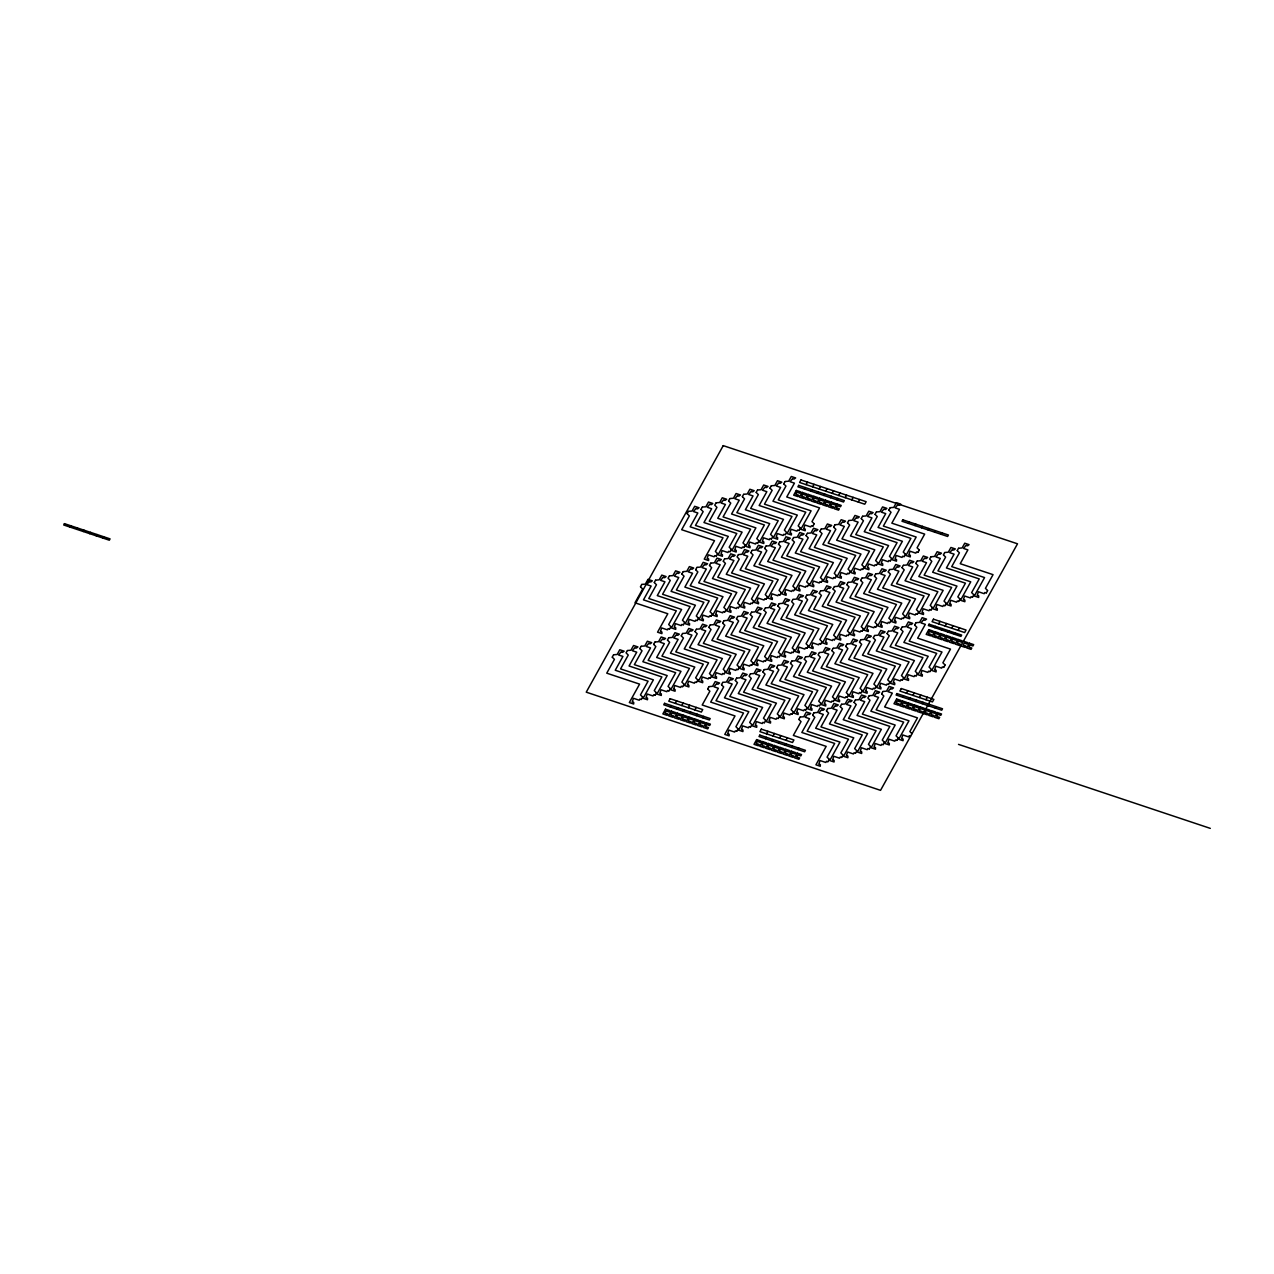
<?xml version="1.0" encoding="UTF-8"?>
<svg xmlns="http://www.w3.org/2000/svg" width="1274" height="1274" viewBox="0 0 1274 1274"><rect width="100%" height="100%" fill="white"/><g stroke="black" fill="none" stroke-linecap="round" stroke-linejoin="round"><path stroke-width="1.5" d="M70.213 527.149L70.962 525.828M76.727 529.331L77.475 527.993M83.256 531.513L83.988 530.175M89.769 533.679L90.518 532.341M96.283 535.86L97.031 534.523M102.796 538.026L103.544 536.688M640.472 586.725L641.73 584.447M687.164 513.645L688.438 511.384M612.253 657.097L613.511 654.82M654.279 582.457L655.537 580.196M700.971 509.377L702.229 507.116M627.318 650.568L626.06 652.829L628.241 655.091L620.565 668.898L653.387 679.854L643.147 698.295L647.479 699.745L647.542 698.184A1.991 1.608 -7.8 0 0 646.014 697.674L647.224 694.027L653.021 695.954L653.673 694.792L654.979 695.222M669.328 575.928L668.07 578.189L670.251 580.45L662.576 594.273L695.397 605.214L685.157 623.655L689.505 625.104L689.553 623.543A1.991 1.608 -7.8 0 0 688.04 623.034L689.25 619.387L695.047 621.33L695.7 620.151L696.989 620.581M716.02 502.864L714.762 505.125L716.943 507.386L709.268 521.193L742.105 532.15L731.849 550.591L736.197 552.04L736.245 550.479A1.991 1.608 -7.8 0 0 734.732 549.97L735.942 546.323L741.739 548.25L742.392 547.072L743.697 547.517M639.851 648.562L641.109 646.3M681.877 573.937L683.135 571.676M728.569 500.857L729.827 498.596M653.658 644.31L654.916 642.048M695.668 569.669L696.926 567.408M742.36 496.605L743.618 494.328M669.614 629.038L670.872 626.776M667.449 640.042L668.707 637.78M709.475 565.417L710.733 563.14M716.307 555.958L717.565 553.696M756.167 492.337L757.425 490.076M641.395 699.41L642.653 697.149M683.405 624.77L684.664 622.508M681.256 635.79L682.514 633.512M723.266 561.149L724.524 558.888M730.098 551.706L731.356 549.444M655.186 695.142L656.444 692.881M769.958 488.069L771.216 485.808M697.212 620.518L698.471 618.256M695.047 631.522L696.305 629.26M738.331 554.62L737.073 556.881L739.239 559.143L731.579 572.966L764.4 583.906L754.16 602.347L758.492 603.796L758.556 602.236A1.991 1.608 -7.8 0 0 757.027 601.726L758.237 598.079L764.034 600.022L764.687 598.844L765.993 599.274M743.905 547.438L745.163 545.176M783.765 483.817L785.023 481.556M668.993 690.89L670.251 688.629M711.003 616.25L712.262 613.988L710.08 611.727L717.692 598.032L684.871 587.091L692.546 573.268L688.199 571.819L690.779 568.634A1.991 1.608 -7.8 0 0 692.308 569.144L693.725 568.045L689.393 566.596L686.75 571.341L683.342 571.596M708.854 627.254L710.112 624.993M750.864 552.629L752.122 550.368M757.696 543.186L758.954 540.909M670.283 706.943L671.079 705.509M682.784 686.622L684.042 684.361M724.81 611.998L726.069 609.72M675.284 703.391L676.669 700.875M722.645 623.002L723.903 620.741M764.671 548.361L765.929 546.1M676.797 709.124L677.593 707.675M771.503 538.918L772.761 536.657M681.797 705.557L683.198 703.057M806.108 484.63L807.493 482.129M696.591 682.37L697.849 680.093M738.601 607.73L739.86 605.468M804.404 488.977L805.2 487.544M683.31 711.29L684.106 709.857M736.452 618.734L737.71 616.473M778.462 544.109L779.72 541.832M688.31 707.739L689.712 705.223M785.294 534.65L786.552 532.389L784.386 530.127L791.982 516.448L759.161 505.491L766.837 491.684L762.489 490.235L765.069 487.034A1.991 1.608 -7.8 0 0 766.598 487.544L768.031 486.445L763.683 484.996L761.04 489.742L757.632 489.996M812.621 486.811L814.022 484.295M810.917 491.159L811.713 489.71M689.823 713.472L690.635 712.023M710.382 678.102L711.64 675.841M752.408 603.462L753.667 601.201M694.84 709.905L696.225 707.404M707.691 688.931L708.949 686.67M819.134 488.977L820.536 486.477M750.243 614.482L751.501 612.205M817.446 493.325L818.242 491.891M792.269 539.842L793.527 537.58M696.352 715.638L697.149 714.204M799.101 530.398L800.359 528.137M724.189 673.835L725.447 671.573M825.663 491.159L827.049 488.643M766.2 599.21L767.458 596.949M823.959 495.506L824.756 494.057M702.866 717.819L703.662 716.37M721.482 684.664L722.74 682.402M764.05 610.214L765.308 607.953M806.06 535.574L807.318 533.312M812.892 526.13L814.15 523.869M832.177 493.325L833.562 490.824M830.473 497.672L831.269 496.239M737.98 669.583L739.239 667.321M780.007 594.942L781.265 592.681M735.289 680.412L736.547 678.134M838.69 495.506L840.092 492.99M777.841 605.946L779.099 603.685M836.986 499.854L837.782 498.421M819.867 531.322L821.125 529.06M751.787 665.315L753.045 663.053M845.203 497.672L846.605 495.172M793.798 590.69L795.056 588.413M750.338 673.882L749.08 676.144L751.262 678.405L743.586 692.212L776.423 703.168L766.168 721.61L770.515 723.059L770.563 721.498A1.991 1.608 -7.8 0 0 769.05 720.988L770.26 717.342L776.057 719.269L776.71 718.106L778 718.536M792.906 599.433L791.648 601.694L793.829 603.956L786.154 617.763L818.975 628.719L808.735 647.16L813.067 648.609L813.131 647.049A1.991 1.608 -7.8 0 0 811.602 646.539L812.812 642.892L818.609 644.819L819.262 643.641L820.567 644.087M833.658 527.054L834.916 524.792M851.733 499.854L853.118 497.354M765.578 661.063L766.837 658.785L764.655 656.524L772.267 642.844L739.446 631.888L747.121 618.081L742.774 616.632L745.354 613.447A1.991 1.608 -7.8 0 0 746.883 613.941L748.3 612.842L743.968 611.393L741.325 616.138L737.917 616.393M807.605 586.422L808.863 584.161M762.887 671.876L764.145 669.614M805.439 597.426L806.697 595.165M858.246 502.036L859.631 499.519M847.465 522.802L848.723 520.525M736.818 731.244L738.076 728.983M779.385 656.795L780.644 654.533M821.396 582.154L822.654 579.893M776.678 667.624L777.936 665.362M819.246 593.174L820.504 590.897M861.256 518.534L862.514 516.273M750.625 726.992L751.883 724.715M793.176 652.527L794.435 650.266M835.203 577.902L836.461 575.625M790.485 663.356L791.743 661.095M833.037 588.907L834.295 586.645M875.063 514.266L876.321 512.005M764.416 722.724L765.674 720.463M806.983 648.275L808.242 646.014M848.994 573.634L850.252 571.373M804.276 659.104L805.534 656.827M846.844 584.639L848.102 582.377M888.854 510.014L890.112 507.753M766.438 733.808L767.84 731.292M765.531 738.713L766.327 737.28M778.223 718.456L779.481 716.195M820.774 644.007L822.033 641.746M862.801 569.367L864.059 567.105M772.968 735.974L774.353 733.474M819.341 652.575L818.083 654.836L820.265 657.097L812.589 670.904L845.41 681.861L835.171 700.302L839.502 701.751L839.566 700.19A1.991 1.608 -7.8 0 0 838.037 699.681L839.248 696.034L845.044 697.961L845.697 696.798L847.003 697.228M860.635 580.387L861.893 578.125M772.044 740.895L772.84 739.461M792.014 714.204L793.272 711.943L791.09 709.682L798.702 695.986L765.881 685.03L773.557 671.223L769.209 669.774L771.789 666.589A1.991 1.608 -7.8 0 0 773.318 667.098L774.751 665.984L770.404 664.534L767.76 669.296L764.352 669.551M779.481 738.156L780.866 735.639M834.581 639.755L835.84 637.478M876.592 565.115L877.85 562.853L875.668 560.592L883.28 546.896L850.459 535.94L858.119 522.133L853.787 520.684L856.367 517.499A1.991 1.608 -7.8 0 0 857.896 518.008L859.313 516.894L854.981 515.444L852.338 520.206L848.93 520.461M778.557 743.076L779.354 741.627M831.874 650.568L833.132 648.307M874.442 576.119L875.7 573.857M785.994 740.321L787.38 737.821M798.846 719.348L800.104 717.071M785.071 745.242L785.883 743.809M908.521 523.407L909.317 521.974M805.821 709.937L807.079 707.675M848.373 635.487L849.631 633.226M890.399 560.847L891.657 558.585M845.681 646.316L846.939 644.055M888.233 571.867L889.491 569.589M791.6 747.424L792.396 745.975M915.035 525.589L915.831 524.155M812.653 715.08L813.911 712.819M819.612 705.685L820.87 703.407M862.179 631.219L863.438 628.958M904.19 556.595L905.448 554.317M798.113 749.59L798.909 748.157M921.548 527.77L922.344 526.321M859.472 642.048L860.73 639.787M902.04 567.599L903.298 565.337M826.444 710.812L827.702 708.551M928.061 529.936L928.873 528.503M833.419 701.417L834.677 699.155M875.971 626.967L877.229 624.69M917.997 552.327L919.255 550.065M873.279 637.796L874.537 635.519M915.831 563.331L917.089 561.07M934.59 532.118L935.387 530.669M840.251 706.56L841.509 704.299M847.21 697.149L848.468 694.887M889.778 622.699L891.036 620.438M941.104 534.284L941.9 532.851M887.07 633.528L888.328 631.267M930.896 556.802L929.638 559.079L931.804 561.34L924.144 575.147L956.965 586.104L946.709 604.545L951.057 605.994L951.121 604.417A1.991 1.608 -7.8 0 0 949.592 603.924L950.802 600.277L956.599 602.204L957.252 601.025L958.558 601.471M854.042 702.293L855.3 700.031M861.017 692.897L862.275 690.635M903.569 618.431L904.827 616.17L902.645 613.909L910.257 600.229L877.436 589.273L885.111 575.466L880.764 574.017L883.344 570.816A1.991 1.608 -7.8 0 0 884.873 571.325L886.29 570.226L881.958 568.777L879.315 573.523L875.907 573.778M900.877 629.26L902.135 626.999M827.989 761.661L829.247 759.4M943.429 554.811L944.687 552.55M869.107 695.763L867.849 698.041L870.015 700.302L862.355 714.109L895.176 725.049L884.92 743.506L889.268 744.956L889.332 743.379A1.991 1.608 -7.8 0 0 887.803 742.869L889.013 739.223L894.81 741.165L895.463 739.987L896.769 740.417M874.808 688.629L876.066 686.368M917.376 614.179L918.634 611.918M914.668 625.008L915.926 622.747M841.78 757.393L843.038 755.132L840.856 752.87L848.468 739.191L815.647 728.234L823.322 714.427L818.975 712.978L821.555 709.777A1.991 1.608 -7.8 0 0 823.084 710.287L824.501 709.188L820.169 707.739L817.526 712.485L814.118 712.739M957.236 550.543L958.494 548.282M881.64 693.773L882.898 691.511M888.615 684.377L889.873 682.1M931.167 609.912L932.425 607.65M855.587 753.141L856.845 750.88M902.406 680.109L903.664 677.848M944.974 605.66L946.232 603.382M934.861 627.7L935.594 626.378M938.588 623.862L939.989 621.346M869.378 748.873L870.636 746.612M902.629 697.165L903.425 695.731M906.403 693.215L907.805 690.715M941.375 629.882L942.123 628.544M916.213 675.841L917.471 673.58M945.101 626.028L946.502 623.527M958.765 601.392L960.023 599.13M883.185 744.621L884.443 742.344M909.142 699.346L909.939 697.913M947.888 632.063L948.636 630.726M912.932 695.397L914.318 692.881M951.63 628.209L953.016 625.693M930.004 671.589L931.262 669.312L929.08 667.066L936.693 653.371L903.871 642.414L911.547 628.608L907.199 627.158L909.779 623.973A1.991 1.608 -7.8 0 0 911.308 624.483L912.725 623.368L908.394 621.919L905.75 626.681L902.342 626.935M972.572 597.124L973.83 594.862M915.656 701.512L916.452 700.079M954.417 634.229L955.15 632.891M919.446 697.563L920.831 695.063M896.976 740.353L898.234 738.092M958.144 630.375L959.529 627.875M922.169 703.694L922.965 702.261M943.811 667.321L945.069 665.06M925.959 699.745L927.361 697.228M986.363 592.872L987.621 590.61M928.682 705.86L929.494 704.426M935.212 708.041L936.008 706.608M890.319 507.673L893.727 507.418L896.37 502.673L900.718 504.122L899.285 505.221A1.991 1.608 -7.8 0 1 897.772 504.711L895.176 507.896L899.524 509.345L891.848 523.168L924.669 534.109L917.073 547.804L919.175 549.89M888.934 510.173L891.036 512.275L883.36 526.082L916.181 537.039L905.941 555.48L910.289 556.929L910.337 555.353A1.991 1.608 -7.8 0 0 908.824 554.859L910.034 551.212L915.815 553.139L916.468 551.961L917.774 552.406M785.23 481.476L788.638 481.222L791.281 476.476L795.629 477.925L794.196 479.024A1.991 1.608 -7.8 0 1 792.667 478.514L790.087 481.699L794.435 483.149L786.759 496.971L819.58 507.912L811.984 521.607L814.07 523.694M876.528 511.941L879.936 511.686L882.564 506.925L886.911 508.374L885.494 509.489A1.991 1.608 -7.8 0 1 883.965 508.979L881.385 512.164L885.717 513.613L878.057 527.42L910.878 538.376L903.266 552.056L905.368 554.158M783.844 483.977L785.947 486.079L778.271 499.886L811.092 510.842L800.852 529.283L805.2 530.732L805.248 529.172A1.991 1.608 -7.8 0 0 803.719 528.662L804.929 525.015L810.726 526.942L811.379 525.764L812.685 526.21M875.127 514.441L877.229 516.527L869.553 530.35L902.39 541.291L892.134 559.732L896.482 561.181L896.546 559.62A1.991 1.608 -7.8 0 0 895.017 559.111L896.227 555.464L902.024 557.407L902.677 556.228L903.983 556.658M771.439 485.744L774.831 485.49L777.474 480.728L781.822 482.177L780.389 483.292A1.991 1.608 -7.8 0 1 778.876 482.782L776.28 485.967L780.628 487.416L772.952 501.223L805.789 512.18L798.177 525.875L800.279 527.962M862.721 516.193L866.129 515.938L868.772 511.192L873.12 512.642L871.687 513.74A1.991 1.608 -7.8 0 1 870.174 513.231L867.578 516.416L871.926 517.865L864.25 531.688L897.071 542.628L889.475 556.324L891.577 558.41M958.701 548.218L962.109 547.963L964.752 543.202L969.084 544.651L967.667 545.766A1.991 1.608 -7.8 0 1 966.138 545.256L963.558 548.441L967.89 549.89L960.23 563.697L993.051 574.654L985.439 588.349L987.541 590.435M770.037 488.245L772.14 490.331L764.464 504.154L797.301 515.094L787.045 533.535L791.393 534.984L791.441 533.424A1.991 1.608 -7.8 0 0 789.928 532.914L791.138 529.267L796.935 531.21L797.588 530.032L798.878 530.462M861.335 518.709L863.438 520.795L855.762 534.602L888.583 545.559L878.343 564L882.691 565.449L882.739 563.888A1.991 1.608 -7.8 0 0 881.226 563.379L882.436 559.732L888.217 561.659L888.87 560.496L890.176 560.926M957.315 550.718L959.402 552.805L951.726 566.627L984.563 577.568L974.307 596.009L978.655 597.458L978.719 595.898A1.991 1.608 -7.8 0 0 977.19 595.388L978.4 591.741L984.197 593.684L984.85 592.506L986.156 592.936M944.91 552.47L948.302 552.215L950.945 547.47L955.293 548.919L953.86 550.018A1.991 1.608 -7.8 0 1 952.347 549.508L949.751 552.709L954.099 554.158L946.423 567.965L979.244 578.922L971.648 592.601L973.75 594.703M756.246 492.512L758.348 494.599L750.673 508.406L783.494 519.362L773.254 537.803L777.602 539.252L777.65 537.692A1.991 1.608 -7.8 0 0 776.121 537.182L777.331 533.535L783.128 535.462L783.781 534.3L785.087 534.73M847.544 522.961L849.631 525.047L841.955 538.87L874.792 549.811L864.536 568.268L868.884 569.717L868.948 568.14A1.991 1.608 -7.8 0 0 867.419 567.631L868.629 563.984L874.426 565.927L875.079 564.748L876.385 565.178M943.508 554.986L945.611 557.072L937.935 570.879L970.756 581.836L960.516 600.277L964.864 601.726L964.912 600.165A1.991 1.608 -7.8 0 0 963.399 599.656L964.609 596.009L970.39 597.936L971.043 596.773L972.349 597.203M743.841 494.264L747.249 494.009L749.876 489.248L754.224 490.697L752.791 491.812A1.991 1.608 -7.8 0 1 751.278 491.302L748.682 494.487L753.03 495.936L745.354 509.743L778.191 520.7L770.579 534.395L772.681 536.481M835.139 524.713L838.531 524.458L841.174 519.712L845.522 521.162L844.089 522.26A1.991 1.608 -7.8 0 1 842.576 521.767L839.98 524.952L844.328 526.401L836.652 540.208L869.473 551.164L861.877 564.844L863.979 566.946M931.103 556.738L934.511 556.483L937.154 551.722L941.486 553.187L940.069 554.286A1.991 1.608 -7.8 0 1 938.54 553.776L935.96 556.961L940.292 558.41L932.632 572.233L965.453 583.173L957.841 596.869L959.943 598.955M742.439 496.764L744.542 498.867L736.866 512.674L769.703 523.63L759.447 542.071L763.795 543.52L763.843 541.944A1.991 1.608 -7.8 0 0 762.33 541.45L763.54 537.803L769.337 539.73L769.99 538.552L771.296 538.998M833.737 527.229L835.84 529.315L828.164 543.122L860.985 554.079L850.745 572.52L855.093 573.969L855.141 572.408A1.991 1.608 -7.8 0 0 853.628 571.899L854.838 568.252L860.619 570.179L861.272 569.016L862.578 569.446M730.034 498.516L733.442 498.261L736.085 493.516L740.433 494.965L739 496.064A1.991 1.608 -7.8 0 1 737.471 495.57L734.891 498.755L739.239 500.204L731.563 514.011L764.384 524.968L756.788 538.647L758.89 540.749M821.332 528.981L824.74 528.726L827.383 523.98L831.715 525.429L830.298 526.528A1.991 1.608 -7.8 0 1 828.769 526.019L826.189 529.204L830.521 530.653L822.861 544.476L855.682 555.416L848.07 569.112L850.172 571.198M917.312 561.006L920.704 560.751L923.347 555.99L927.695 557.439L926.262 558.553A1.991 1.608 -7.8 0 1 924.749 558.044L922.153 561.229L926.501 562.678L918.825 576.485L951.646 587.441L944.05 601.121L946.152 603.223M728.648 501.032L730.75 503.119L723.075 516.926L755.896 527.882L745.656 546.323L750.004 547.772L750.052 546.212A1.991 1.608 -7.8 0 0 748.523 545.702L749.733 542.055L755.53 543.998L756.183 542.82L757.489 543.25M819.946 531.481L822.033 533.583L814.373 547.39L847.194 558.346L836.938 576.788L841.286 578.237L841.35 576.676A1.991 1.608 -7.8 0 0 839.821 576.167L841.031 572.52L846.828 574.447L847.481 573.268L848.787 573.714M915.91 563.506L918.013 565.592L910.337 579.415L943.158 590.356L932.918 608.797L937.266 610.246L937.314 608.685A1.991 1.608 -7.8 0 0 935.801 608.176L937.011 604.529L942.792 606.472L943.445 605.293L944.751 605.723M716.243 502.784L719.651 502.529L722.278 497.784L726.626 499.233L725.193 500.332A1.991 1.608 -7.8 0 1 723.68 499.822L721.084 503.007L725.432 504.456L717.756 518.279L750.593 529.22L742.981 542.915L745.083 545.001M807.541 533.249L810.933 532.994L813.576 528.232L817.924 529.681L816.491 530.796A1.991 1.608 -7.8 0 1 814.978 530.287L812.382 533.472L816.73 534.921L809.054 548.728L841.875 559.684L834.279 573.38L836.381 575.466M903.505 565.258L906.913 565.003L909.556 560.257L913.888 561.707L912.471 562.805A1.991 1.608 -7.8 0 1 910.942 562.296L908.362 565.481L912.71 566.93L905.034 580.753L937.855 591.693L930.243 605.389L932.345 607.475M806.139 535.749L808.242 537.835L800.566 551.658L833.387 562.598L823.147 581.04L827.495 582.489L827.543 580.928A1.991 1.608 -7.8 0 0 826.03 580.418L827.24 576.772L833.021 578.714L833.674 577.536L834.98 577.966M902.119 567.774L904.206 569.86L896.546 583.667L929.367 594.624L919.111 613.065L923.459 614.514L923.523 612.953A1.991 1.608 -7.8 0 0 921.994 612.444L923.204 608.797L929.001 610.724L929.654 609.561L930.96 609.991M702.436 507.052L705.844 506.797L708.487 502.036L712.835 503.485L711.402 504.6A1.991 1.608 -7.8 0 1 709.873 504.09L707.293 507.275L711.64 508.724L703.965 522.531L736.786 533.487L729.19 547.183L731.292 549.269M793.734 537.501L797.142 537.246L799.785 532.5L804.117 533.949L802.7 535.048A1.991 1.608 -7.8 0 1 801.171 534.539L798.591 537.739L802.938 539.189L795.263 552.996L828.084 563.936L820.472 577.632L822.574 579.718M889.714 569.526L893.106 569.271L895.749 564.509L900.097 565.959L898.664 567.073A1.991 1.608 -7.8 0 1 897.151 566.564L894.555 569.749L898.903 571.198L891.227 585.005L924.048 595.961L916.452 609.657L918.554 611.743M701.05 509.552L703.152 511.638L695.477 525.461L728.298 536.402L718.058 554.843L722.406 556.292L722.454 554.731A1.991 1.608 -7.8 0 0 720.941 554.222L722.151 550.575L727.932 552.518L728.585 551.339L729.891 551.769M792.348 540.017L794.435 542.103L786.775 555.91L819.596 566.866L809.34 585.307L813.688 586.757L813.752 585.196A1.991 1.608 -7.8 0 0 812.223 584.686L813.433 581.04L819.23 582.966L819.883 581.804L821.189 582.234M888.312 572.026L890.415 574.112L882.739 587.935L915.56 598.876L905.32 617.317L909.668 618.766L909.716 617.205A1.991 1.608 -7.8 0 0 908.203 616.696L909.413 613.049L915.21 614.992L915.847 613.813L917.153 614.243M688.645 511.304L692.053 511.049L694.68 506.304L699.028 507.753L697.595 508.852A1.991 1.608 -7.8 0 1 696.082 508.342L693.486 511.543L697.833 512.992L690.158 526.799L722.995 537.755L715.383 551.435L717.485 553.537M779.943 541.769L783.335 541.514L785.978 536.752L790.326 538.201L788.893 539.316A1.991 1.608 -7.8 0 1 787.38 538.806L784.784 541.991L789.132 543.441L781.456 557.248L814.277 568.204L806.681 581.899L808.783 583.986M687.243 513.82L689.345 515.906L681.67 529.713L714.507 540.67L704.251 559.111L708.599 560.56L708.647 558.999A1.991 1.608 -7.8 0 0 707.134 558.49L708.344 554.843L714.141 556.77L714.794 555.607L716.099 556.037M778.541 544.269L780.644 546.371L772.968 560.178L805.789 571.118L795.549 589.575L799.897 591.025L799.945 589.448A1.991 1.608 -7.8 0 0 798.432 588.954L799.642 585.292L805.439 587.234L806.076 586.056L807.382 586.502M874.521 576.294L876.608 578.38L868.948 592.187L901.769 603.143L891.529 621.585L895.861 623.034L895.925 621.473A1.991 1.608 -7.8 0 0 894.396 620.964L895.606 617.317L901.403 619.244L902.056 618.081L903.362 618.511M766.136 546.02L769.544 545.766L772.187 541.02L776.519 542.469L775.102 543.568A1.991 1.608 -7.8 0 1 773.573 543.074L770.993 546.259L775.34 547.709L767.665 561.516L800.486 572.472L792.874 586.151L794.976 588.254M862.116 578.046L865.508 577.791L868.151 573.045L872.499 574.494L871.066 575.593A1.991 1.608 -7.8 0 1 869.553 575.084L866.957 578.269L871.305 579.718L863.629 593.541L896.45 604.481L888.854 618.177L890.956 620.263M764.75 548.537L766.837 550.623L759.177 564.43L791.998 575.386L781.758 593.827L786.09 595.277L786.154 593.716A1.991 1.608 -7.8 0 0 784.625 593.206L785.835 589.559L791.632 591.486L792.285 590.324L793.591 590.754M860.714 580.546L862.816 582.648L855.141 596.455L887.962 607.411L877.722 625.852L882.07 627.302L882.118 625.725A1.991 1.608 -7.8 0 0 880.605 625.231L881.815 621.585L887.612 623.512L888.249 622.333L889.555 622.779M752.345 550.288L755.737 550.034L758.38 545.288L762.728 546.737L761.295 547.836A1.991 1.608 -7.8 0 1 759.782 547.326L757.186 550.511L761.534 551.961L753.858 565.783L786.679 576.724L779.083 590.419L781.185 592.506M848.309 582.314L851.717 582.059L854.36 577.297L858.692 578.746L857.275 579.861A1.991 1.608 -7.8 0 1 855.746 579.351L853.166 582.537L857.513 583.986L849.838 597.793L882.659 608.749L875.047 622.445L877.149 624.531M750.943 552.789L753.045 554.891L745.37 568.698L778.191 579.654L767.951 598.095L772.299 599.544L772.347 597.984A1.991 1.608 -7.8 0 0 770.834 597.474L772.044 593.827L777.841 595.754L778.478 594.576L779.784 595.022M846.923 584.814L849.01 586.9L841.35 600.723L874.171 611.663L863.931 630.104L868.263 631.554L868.327 629.993A1.991 1.608 -7.8 0 0 866.798 629.483L868.008 625.837L873.805 627.779L874.458 626.601L875.764 627.031M738.538 554.556L741.946 554.301L744.589 549.54L748.921 550.989L747.504 552.104A1.991 1.608 -7.8 0 1 745.975 551.594L743.395 554.779L747.742 556.228L740.067 570.035L772.888 580.992L765.276 594.687L767.378 596.773M834.518 586.566L837.91 586.311L840.553 581.565L844.901 583.014L843.468 584.113A1.991 1.608 -7.8 0 1 841.955 583.603L839.359 586.788L843.706 588.254L836.031 602.061L868.868 613.001L861.256 626.697L863.358 628.783M833.116 589.082L835.218 591.168L827.543 604.975L860.364 615.931L850.124 634.372L854.472 635.822L854.52 634.261A1.991 1.608 -7.8 0 0 853.007 633.751L854.217 630.104L860.014 632.031L860.651 630.869L861.957 631.299M724.747 558.808L728.139 558.553L730.782 553.808L735.13 555.257L733.697 556.356A1.991 1.608 -7.8 0 1 732.184 555.846L729.588 559.047L733.935 560.496L726.26 574.303L759.097 585.26L751.485 598.939L753.587 601.025M820.711 590.833L824.119 590.579L826.762 585.817L831.094 587.266L829.677 588.381A1.991 1.608 -7.8 0 1 828.148 587.871L825.568 591.056L829.915 592.506L822.24 606.313L855.061 617.269L847.449 630.964L849.551 633.051M916.149 622.668L919.541 622.413L922.185 617.667L926.532 619.116L925.099 620.215A1.991 1.608 -7.8 0 1 923.586 619.705L920.991 622.89L925.338 624.34L917.662 638.163L950.484 649.103L942.887 662.798L944.99 664.885M963.558 641.252L967.906 642.701L967.157 644.039L964.259 643.067L963.112 645.138L966.011 646.093L965.278 647.431L960.93 645.982M723.345 561.324L725.447 563.411L717.772 577.218L750.593 588.174L740.353 606.615L744.701 608.064L744.749 606.504A1.991 1.608 -7.8 0 0 743.236 605.994L744.446 602.347L750.243 604.274L750.88 603.112L752.186 603.542M819.325 593.334L821.411 595.436L813.752 609.243L846.573 620.183L836.333 638.64L840.665 640.089L840.729 638.513A1.991 1.608 -7.8 0 0 839.2 638.003L840.41 634.356L846.207 636.299L846.86 635.121L848.166 635.551M914.748 625.168L916.85 627.27L909.174 641.077L941.996 652.033L931.756 670.474L936.103 671.924L936.151 670.347A1.991 1.608 -7.8 0 0 934.638 669.853L935.849 666.206L941.645 668.133L942.282 666.955L943.588 667.401M710.94 563.076L714.348 562.821L716.991 558.06L721.323 559.509L719.906 560.624A1.991 1.608 -7.8 0 1 718.377 560.114L715.797 563.299L720.144 564.748L712.469 578.555L745.29 589.512L737.678 603.207L739.78 605.293M806.92 595.085L810.312 594.831L812.955 590.085L817.303 591.534L815.87 592.633A1.991 1.608 -7.8 0 1 814.357 592.139L811.761 595.324L816.108 596.773L808.433 610.58L841.27 621.537L833.658 635.216L835.76 637.318M709.554 565.576L711.64 567.678L703.981 581.485L736.802 592.442L726.562 610.883L730.894 612.332L730.957 610.756A1.991 1.608 -7.8 0 0 729.429 610.262L730.639 606.615L736.436 608.542L737.089 607.364L738.394 607.809M805.518 597.602L807.62 599.688L799.945 613.495L832.766 624.451L822.526 642.892L826.874 644.341L826.922 642.781A1.991 1.608 -7.8 0 0 825.409 642.271L826.619 638.624L832.416 640.551L833.053 639.389L834.359 639.819M900.957 629.436L903.043 631.522L895.383 645.345L928.205 656.285L917.965 674.726L922.296 676.176L922.36 674.615A1.991 1.608 -7.8 0 0 920.831 674.105L922.042 670.458L927.838 672.401L928.491 671.223L929.797 671.653M697.149 567.328L700.541 567.073L703.184 562.328L707.532 563.777L706.099 564.876A1.991 1.608 -7.8 0 1 704.586 564.382L701.99 567.567L706.337 569.016L698.662 582.823L731.499 593.78L723.887 607.459L725.989 609.561M793.113 599.353L796.521 599.098L799.164 594.353L803.496 595.802L802.079 596.901A1.991 1.608 -7.8 0 1 800.55 596.391L797.97 599.576L802.317 601.025L794.642 614.848L827.463 625.789L819.851 639.484L821.953 641.57M888.551 631.187L891.943 630.933L894.587 626.187L898.934 627.636L897.501 628.735A1.991 1.608 -7.8 0 1 895.988 628.225L893.393 631.41L897.74 632.875L890.064 646.682L922.902 657.623L915.289 671.318L917.391 673.405M695.747 569.844L697.849 571.93L690.174 585.737L722.995 596.694L712.755 615.135L717.103 616.584L717.151 615.024A1.991 1.608 -7.8 0 0 715.638 614.514L716.848 610.867L722.645 612.81L723.282 611.631L724.587 612.061M887.15 633.704L889.252 635.79L881.576 649.597L914.398 660.553L904.158 678.994L908.505 680.443L908.553 678.883A1.991 1.608 -7.8 0 0 907.04 678.373L908.251 674.726L914.047 676.653L914.684 675.491L915.99 675.921M779.322 603.621L782.714 603.366L785.357 598.605L789.705 600.054L788.272 601.169A1.991 1.608 -7.8 0 1 786.759 600.659L784.163 603.844L788.51 605.293L780.835 619.1L813.672 630.057L806.06 643.752L808.162 645.838M874.744 635.455L878.152 635.2L880.796 630.439L885.127 631.888L883.71 633.003A1.991 1.608 -7.8 0 1 882.181 632.493L879.601 635.678L883.949 637.127L876.273 650.934L909.095 661.891L901.482 675.586L903.584 677.672M681.956 574.112L684.058 576.198L676.383 590.005L709.204 600.962L698.964 619.403L703.296 620.852L703.359 619.291A1.991 1.608 -7.8 0 0 701.831 618.782L703.041 615.135L708.838 617.062L709.491 615.883L710.796 616.329M777.92 606.121L780.022 608.208L772.347 622.031L805.168 632.971L794.928 651.412L799.276 652.861L799.324 651.301A1.991 1.608 -7.8 0 0 797.811 650.791L799.021 647.144L804.818 649.087L805.471 647.909L806.761 648.339M873.359 637.956L875.445 640.058L867.785 653.865L900.607 664.805L890.367 683.262L894.698 684.711L894.762 683.135A1.991 1.608 -7.8 0 0 893.233 682.625L894.444 678.978L900.24 680.921L900.893 679.743L902.199 680.173M669.551 575.864L672.943 575.609L675.586 570.848L679.934 572.297L678.501 573.411A1.991 1.608 -7.8 0 1 676.988 572.902L674.392 576.087L678.739 577.536L671.064 591.343L703.901 602.299L696.289 615.995L698.391 618.081M765.515 607.873L768.923 607.618L771.566 602.873L775.898 604.322L774.481 605.421A1.991 1.608 -7.8 0 1 772.952 604.911L770.372 608.112L774.719 609.561L767.044 623.368L799.865 634.325L792.253 648.004L794.355 650.09M860.953 639.707L864.345 639.452L866.989 634.707L871.336 636.156L869.903 637.255A1.991 1.608 -7.8 0 1 868.39 636.761L865.794 639.946L870.142 641.395L862.466 655.202L895.304 666.159L887.691 679.838L889.793 681.94M764.129 610.389L766.231 612.476L758.556 626.282L791.377 637.239L781.137 655.68L785.469 657.129L785.532 655.569A1.991 1.608 -7.8 0 0 784.004 655.059L785.214 651.412L791.011 653.339L791.664 652.177L792.969 652.606M859.552 642.223L861.654 644.31L853.978 658.117L886.8 669.073L876.56 687.514L880.907 688.963L880.955 687.403A1.991 1.608 -7.8 0 0 879.442 686.893L880.653 683.246L886.449 685.173L887.086 684.011L888.392 684.441M655.744 580.116L659.152 579.861L661.795 575.115L666.127 576.565L664.709 577.663A1.991 1.608 -7.8 0 1 663.181 577.154L660.601 580.355L664.948 581.804L657.273 595.611L690.094 606.567L682.482 620.247L684.584 622.349M751.724 612.141L755.116 611.886L757.759 607.125L762.107 608.574L760.674 609.689A1.991 1.608 -7.8 0 1 759.161 609.179L756.565 612.364L760.912 613.813L753.237 627.62L786.074 638.577L778.462 652.272L780.564 654.358M847.146 643.975L850.554 643.72L853.198 638.975L857.529 640.424L856.112 641.523A1.991 1.608 -7.8 0 1 854.583 641.013L852.003 644.198L856.351 645.647L848.675 659.47L881.497 670.411L873.884 684.106L875.986 686.192M654.358 582.632L656.46 584.718L648.784 598.525L681.606 609.482L671.366 627.923L675.698 629.372L675.761 627.811A1.991 1.608 -7.8 0 0 674.233 627.302L675.443 623.655L681.24 625.582L681.893 624.419L683.198 624.849M750.322 614.641L752.424 616.743L744.749 630.55L777.57 641.507L767.33 659.948L771.678 661.397L771.726 659.821A1.991 1.608 -7.8 0 0 770.213 659.327L771.423 655.68L777.22 657.607L777.873 656.428L779.162 656.874M845.761 646.475L847.863 648.577L840.187 662.384L873.009 673.341L862.769 691.782L867.1 693.231L867.164 691.671A1.991 1.608 -7.8 0 0 865.635 691.161L866.846 687.514L872.642 689.441L873.295 688.263L874.601 688.708M641.953 584.384L645.345 584.129L647.988 579.367L652.336 580.817L650.903 581.931A1.991 1.608 -7.8 0 1 649.39 581.422L646.794 584.607L651.141 586.056L643.466 599.863L676.303 610.819L668.691 624.515L670.793 626.601M833.355 648.243L836.747 647.988L839.391 643.227L843.738 644.676L842.305 645.791A1.991 1.608 -7.8 0 1 840.792 645.281L838.196 648.466L842.544 649.915L834.868 663.722L867.705 674.679L860.093 688.374L862.195 690.46M640.551 586.884L642.653 588.986L634.978 602.793L667.799 613.75L657.559 632.191L661.907 633.64L661.954 632.063A1.991 1.608 -7.8 0 0 660.442 631.57L661.652 627.923L667.449 629.85L668.102 628.671L669.391 629.117M736.531 618.909L738.633 620.995L730.957 634.802L763.779 645.759L753.539 664.2L757.871 665.649L757.934 664.088A1.991 1.608 -7.8 0 0 756.406 663.579L757.616 659.932L763.413 661.859L764.066 660.696L765.371 661.126M831.954 650.743L834.056 652.829L826.38 666.652L859.202 677.593L848.962 696.034L853.309 697.483L853.357 695.923A1.991 1.608 -7.8 0 0 851.844 695.413L853.054 691.766L858.851 693.709L859.504 692.53L860.794 692.96M724.126 620.661L727.518 620.406L730.161 615.661L734.509 617.11L733.076 618.208A1.991 1.608 -7.8 0 1 731.563 617.699L728.967 620.884L733.314 622.333L725.639 636.156L758.476 647.096L750.864 660.792L752.966 662.878M819.548 652.495L822.956 652.24L825.6 647.495L829.931 648.944L828.514 650.043A1.991 1.608 -7.8 0 1 826.985 649.533L824.405 652.734L828.753 654.183L821.077 667.99L853.899 678.946L846.286 692.626L848.388 694.712M722.724 623.161L724.826 625.263L717.151 639.07L749.988 650.027L739.732 668.468L744.08 669.917L744.127 668.356A1.991 1.608 -7.8 0 0 742.615 667.847L743.825 664.2L749.622 666.127L750.275 664.948L751.564 665.394M710.319 624.929L713.727 624.674L716.37 619.912L720.718 621.362L719.284 622.476A1.991 1.608 -7.8 0 1 717.756 621.967L715.176 625.152L719.523 626.601L711.847 640.408L744.669 651.364L737.057 665.06L739.159 667.146M805.757 656.763L809.149 656.508L811.793 651.747L816.14 653.196L814.707 654.31A1.991 1.608 -7.8 0 1 813.194 653.801L810.598 656.986L814.946 658.435L807.27 672.242L840.107 683.198L832.495 696.894L834.597 698.98M708.933 627.429L711.035 629.515L703.359 643.338L736.181 654.279L725.941 672.72L730.273 674.169L730.336 672.608A1.991 1.608 -7.8 0 0 728.808 672.099L730.018 668.452L735.815 670.395L736.468 669.216L737.773 669.646M804.356 659.263L806.458 661.365L798.782 675.172L831.604 686.129L821.364 704.57L825.711 706.019L825.759 704.442A1.991 1.608 -7.8 0 0 824.246 703.949L825.456 700.302L831.253 702.229L831.906 701.05L833.196 701.496M696.528 629.181L699.92 628.926L702.563 624.18L706.911 625.63L705.477 626.728A1.991 1.608 -7.8 0 1 703.965 626.219L701.369 629.42L705.716 630.869L698.041 644.676L730.878 655.632L723.266 669.312L725.368 671.414M791.95 661.015L795.358 660.76L798.002 656.014L802.333 657.464L800.916 658.562A1.991 1.608 -7.8 0 1 799.387 658.069L796.807 661.254L801.155 662.703L793.479 676.51L826.3 687.466L818.688 701.146L820.79 703.248M883.121 691.432L886.513 691.177L889.156 686.431L893.504 687.88L892.071 688.979A1.991 1.608 -7.8 0 1 890.558 688.47L887.962 691.655L892.31 693.12L884.634 706.927L917.455 717.867L909.859 731.563L911.961 733.649M695.126 631.697L697.228 633.783L689.553 647.59L722.39 658.547L712.134 676.988L716.482 678.437L716.529 676.876A1.991 1.608 -7.8 0 0 715.017 676.367L716.227 672.72L722.024 674.647L722.677 673.484L723.966 673.914M790.565 663.531L792.667 665.617L784.991 679.424L817.812 690.381L807.573 708.822L811.904 710.271L811.968 708.71A1.991 1.608 -7.8 0 0 810.439 708.201L811.649 704.554L817.446 706.481L818.099 705.318L819.405 705.748M881.719 693.948L883.822 696.034L876.146 709.841L908.967 720.797L898.727 739.239L903.075 740.688L903.123 739.127A1.991 1.608 -7.8 0 0 901.61 738.617L902.82 734.971L908.601 736.898L909.254 735.735L910.56 736.165M682.721 633.449L686.129 633.194L688.772 628.432L693.12 629.882L691.686 630.996A1.991 1.608 -7.8 0 1 690.158 630.487L687.578 633.672L691.925 635.121L684.249 648.928L717.071 659.884L709.475 673.58L711.561 675.666M778.159 665.283L781.551 665.028L784.195 660.282L788.542 661.732L787.109 662.83A1.991 1.608 -7.8 0 1 785.596 662.321L783 665.506L787.348 666.955L779.672 680.778L812.509 691.718L804.897 705.414L806.999 707.5M869.314 695.7L872.722 695.445L875.365 690.683L879.697 692.132L878.28 693.247A1.991 1.608 -7.8 0 1 876.751 692.738L874.171 695.923L878.519 697.372L870.843 711.179L903.664 722.135L896.052 735.831L898.154 737.917M681.335 635.949L683.437 638.051L675.761 651.858L708.583 662.814L698.343 681.256L702.675 682.705L702.738 681.128A1.991 1.608 -7.8 0 0 701.21 680.635L702.42 676.988L708.217 678.915L708.87 677.736L710.175 678.182M776.758 667.783L778.86 669.885L771.184 683.692L804.021 694.649L793.766 713.09L798.113 714.539L798.161 712.978A1.991 1.608 -7.8 0 0 796.648 712.469L797.858 708.822L803.655 710.749L804.308 709.57L805.598 710.016M668.93 637.701L672.322 637.446L674.965 632.7L679.313 634.149L677.879 635.248A1.991 1.608 -7.8 0 1 676.367 634.755L673.771 637.94L678.118 639.389L670.442 653.196L703.28 664.152L695.668 677.832L697.77 679.934M855.523 699.952L858.915 699.697L861.558 694.951L865.906 696.4L864.473 697.499A1.991 1.608 -7.8 0 1 862.96 697.005L860.364 700.19L864.712 701.64L857.036 715.447L889.857 726.403L882.261 740.083L884.363 742.185M667.528 640.217L669.63 642.303L661.954 656.11L694.792 667.066L684.536 685.508L688.884 686.957L688.931 685.396A1.991 1.608 -7.8 0 0 687.419 684.886L688.629 681.24L694.426 683.183L695.078 682.004L696.368 682.434M762.967 672.051L765.069 674.137L757.393 687.96L790.214 698.9L779.975 717.342L784.306 718.791L784.37 717.23A1.991 1.608 -7.8 0 0 782.841 716.721L784.051 713.074L789.848 715.017L790.501 713.838L791.807 714.268M854.121 702.468L856.224 704.554L848.548 718.361L881.369 729.317L871.129 747.758L875.477 749.208L875.525 747.647A1.991 1.608 -7.8 0 0 874.012 747.137L875.222 743.49L881.003 745.417L881.656 744.255L882.962 744.685M655.123 641.969L658.531 641.714L661.174 636.968L665.522 638.417L664.088 639.516A1.991 1.608 -7.8 0 1 662.56 639.007L659.98 642.192L664.327 643.641L656.651 657.464L689.473 668.404L681.877 682.1L683.963 684.186M750.561 673.803L753.953 673.548L756.597 668.802L760.944 670.251L759.511 671.35A1.991 1.608 -7.8 0 1 757.998 670.841L755.402 674.042L759.75 675.491L752.074 689.298L784.911 700.254L777.299 713.934L779.401 716.036M841.716 704.219L845.124 703.965L847.767 699.219L852.099 700.668L850.682 701.767A1.991 1.608 -7.8 0 1 849.153 701.257L846.573 704.442L850.921 705.892L843.245 719.714L876.066 730.655L868.454 744.35L870.556 746.437M958.526 744.382L1210.3 828.371M653.737 644.485L655.839 646.571L648.163 660.378L680.985 671.334L670.745 689.775L675.077 691.225L675.14 689.664A1.991 1.608 -7.8 0 0 673.612 689.154L674.822 685.508L680.619 687.434L681.272 686.256L682.577 686.702M840.33 706.72L842.417 708.822L834.757 722.629L867.578 733.585L857.338 752.026L861.67 753.475L861.734 751.915A1.991 1.608 -7.8 0 0 860.205 751.405L861.415 747.758L867.212 749.685L867.865 748.507L869.171 748.953M641.332 646.236L644.724 645.982L647.367 641.22L651.715 642.669L650.281 643.784A1.991 1.608 -7.8 0 1 648.769 643.274L646.173 646.459L650.52 647.909L642.844 661.716L675.682 672.672L668.07 686.368L670.172 688.454M736.754 678.071L740.162 677.816L742.806 673.054L747.153 674.503L745.72 675.618A1.991 1.608 -7.8 0 1 744.191 675.109L741.611 678.294L745.959 679.743L738.283 693.55L771.104 704.506L763.492 718.202L765.594 720.288M827.925 708.487L831.317 708.233L833.96 703.471L838.308 704.92L836.875 706.035A1.991 1.608 -7.8 0 1 835.362 705.525L832.766 708.71L837.114 710.159L829.438 723.966L862.259 734.923L854.663 748.618L856.765 750.704M639.93 648.737L642.032 650.823L634.356 664.646L667.194 675.586L656.938 694.027L661.286 695.477L661.333 693.916A1.991 1.608 -7.8 0 0 659.821 693.406L661.031 689.76L666.828 691.702L667.48 690.524L668.77 690.954M735.369 680.571L737.471 682.673L729.795 696.48L762.616 707.436L752.377 725.877L756.708 727.327L756.772 725.75A1.991 1.608 -7.8 0 0 755.243 725.256L756.453 721.61L762.25 723.536L762.903 722.358L764.209 722.804M826.523 710.988L828.626 713.074L820.95 726.897L853.771 737.837L843.531 756.278L847.879 757.727L847.927 756.167A1.991 1.608 -7.8 0 0 846.414 755.657L847.624 752.01L853.421 753.953L854.058 752.775L855.364 753.205M627.525 650.488L630.933 650.234L633.576 645.488L637.924 646.937L636.49 648.036A1.991 1.608 -7.8 0 1 634.962 647.526L632.382 650.727L636.729 652.177L629.053 665.984L661.875 676.94L654.279 690.619L656.365 692.722M722.963 682.323L726.355 682.068L728.999 677.322L733.346 678.771L731.913 679.87A1.991 1.608 -7.8 0 1 730.4 679.376L727.804 682.561L732.152 684.011L724.476 697.818L757.313 708.774L749.701 722.454L751.803 724.556M721.562 684.839L723.664 686.925L715.988 700.732L748.825 711.688L738.57 730.129L742.917 731.579L742.965 730.018A1.991 1.608 -7.8 0 0 741.452 729.508L742.662 725.861L748.459 727.804L749.112 726.626L750.402 727.056M812.732 715.255L814.819 717.342L807.159 731.149L839.98 742.105L829.74 760.546L834.072 761.995L834.136 760.435A1.991 1.608 -7.8 0 0 832.607 759.925L833.817 756.278L839.614 758.205L840.267 757.043L841.573 757.473M613.734 654.756L617.126 654.502L619.769 649.756L624.117 651.205L622.683 652.304A1.991 1.608 -7.8 0 1 621.171 651.794L618.575 654.979L622.922 656.428L615.246 670.251L648.084 681.192L640.472 694.887L642.574 696.974M709.156 686.59L712.564 686.336L715.208 681.59L719.555 683.039L718.122 684.138A1.991 1.608 -7.8 0 1 716.593 683.628L714.013 686.813L718.361 688.263L710.685 702.085L743.506 713.026L735.91 726.721L737.996 728.808M800.327 717.007L803.719 716.752L806.362 711.991L810.71 713.44L809.277 714.555A1.991 1.608 -7.8 0 1 807.764 714.045L805.168 717.23L809.516 718.679L801.84 732.486L834.677 743.443L827.065 757.138L829.167 759.224M612.332 657.257L614.434 659.359L606.758 673.166L639.596 684.122L629.34 702.563L633.688 704.012L633.735 702.436A1.991 1.608 -7.8 0 0 632.222 701.942L633.433 698.295L639.23 700.222L639.882 699.044L641.172 699.49M707.771 689.107L709.873 691.193L702.197 705L735.018 715.956L724.779 734.397L729.11 735.846L729.174 734.286A1.991 1.608 -7.8 0 0 727.645 733.776L728.855 730.129L734.652 732.056L735.305 730.878L736.611 731.324M798.925 719.507L801.028 721.61L793.352 735.417L826.173 746.373L815.933 764.814L820.281 766.263L820.329 764.687A1.991 1.608 -7.8 0 0 818.816 764.193L820.026 760.546L825.823 762.473L826.46 761.295L827.766 761.741M64.448 523.646L63.7 524.984L109.325 540.208L110.058 538.87L64.448 523.646M723.234 445.629L586.247 692.164L880.541 790.342L1017.512 543.807L723.234 445.629M664.566 703.328L663.754 704.777L709.379 719.985L710.175 718.552L664.566 703.328M670.156 698.709L668.77 701.21L701.353 712.086L702.738 709.57L670.156 698.709M665.49 709.188L662.862 713.918L667.21 715.367L667.942 714.029L665.044 713.074L666.191 711.003L669.089 711.975L669.837 710.637L665.49 709.188M671.287 711.115L668.659 715.845L672.99 717.294L673.739 715.972L670.841 715.001L671.987 712.93L674.886 713.902L675.618 712.564L671.287 711.115M800.98 479.948L799.594 482.464L864.759 504.201L866.161 501.701L800.98 479.948M798.687 485.362L797.89 486.811L843.515 502.02L844.312 500.586L798.687 485.362M796.314 490.426L793.686 495.172L798.034 496.621L798.766 495.283L795.868 494.312L797.014 492.258L799.913 493.213L800.661 491.875L796.314 490.426M677.067 713.058L674.44 717.788L678.787 719.237L679.536 717.899L676.637 716.928L677.784 714.873L680.682 715.829L681.415 714.507L677.067 713.058M802.11 492.369L799.483 497.099L803.814 498.548L804.563 497.21L801.664 496.239L802.811 494.185L805.709 495.156L806.458 493.818L802.11 492.369M682.864 714.985L680.236 719.714L684.584 721.164L685.316 719.826L682.434 718.87L683.581 716.8L686.463 717.772L687.212 716.434L682.864 714.985M807.891 494.296L805.264 499.026L809.611 500.475L810.36 499.137L807.461 498.182L808.608 496.112L811.506 497.083L812.239 495.745L807.891 494.296M688.661 716.912L686.033 721.641L690.381 723.091L691.113 721.769L688.215 720.797L689.361 718.727L692.26 719.699L693.008 718.361L688.661 716.912M813.688 496.223L811.06 500.969L815.408 502.418L816.156 501.08L813.258 500.109L814.404 498.054L817.303 499.01L818.035 497.672L813.688 496.223M694.457 718.855L691.83 723.584L696.161 725.033L696.91 723.696L694.012 722.724L695.158 720.67L698.056 721.641L698.805 720.304L694.457 718.855M819.485 498.166L816.857 502.896L821.204 504.345L821.937 503.007L819.039 502.036L820.185 499.981L823.084 500.953L823.832 499.615L819.485 498.166M700.238 720.781L697.611 725.511L701.958 726.96L702.707 725.623L699.808 724.667L700.955 722.597L703.853 723.568L704.586 722.231L700.238 720.781M825.281 500.093L822.654 504.822L827.001 506.272L827.734 504.95L824.835 503.978L825.982 501.908L828.88 502.88L829.629 501.542L825.281 500.093M706.035 722.708L703.407 727.454L707.755 728.903L708.503 727.565L705.605 726.594L706.752 724.54L709.65 725.495L710.382 724.158L706.035 722.708M831.078 502.036L828.434 506.765L832.782 508.215L833.53 506.877L830.632 505.905L831.779 503.851L834.677 504.807L835.41 503.485L831.078 502.036M836.859 503.963L834.231 508.692L838.579 510.141L839.327 508.804L836.429 507.848L837.575 505.778L840.474 506.749L841.206 505.412L836.859 503.963M761.326 729.126L759.925 731.626L792.508 742.503L793.909 739.987L761.326 729.126M756.645 739.605L754.017 744.334L758.364 745.784L759.113 744.446L756.215 743.475L757.361 741.42L760.26 742.376L760.992 741.054L756.645 739.605M759.814 735.114L759.017 736.547L804.627 751.771L805.423 750.322L759.814 735.114M762.441 741.532L759.814 746.261L764.161 747.711L764.894 746.373L761.995 745.417L763.142 743.347L766.04 744.319L766.789 742.981L762.441 741.532M768.238 743.459L765.61 748.188L769.958 749.653L770.69 748.316L767.792 747.344L768.939 745.29L771.837 746.245L772.585 744.908L768.238 743.459M774.035 745.401L771.391 750.131L775.739 751.58L776.487 750.243L773.589 749.271L774.735 747.217L777.634 748.188L778.366 746.851L774.035 745.401M902.804 519.808L901.992 521.241L947.617 536.465L948.413 535.016L902.804 519.808M779.815 747.328L777.188 752.058L781.535 753.507L782.284 752.17L779.385 751.214L780.532 749.144L783.43 750.115L784.163 748.778L779.815 747.328M785.612 749.255L782.984 754.001L787.332 755.45L788.065 754.112L785.166 753.141L786.313 751.087L789.211 752.042L789.96 750.704L785.612 749.255M791.409 751.198L788.781 755.928L793.129 757.377L793.861 756.039L790.963 755.068L792.11 753.014L795.008 753.985L795.756 752.647L791.409 751.198M797.206 753.125L794.578 757.855L798.909 759.304L799.658 757.966L796.76 757.011L797.906 754.941L800.805 755.912L801.537 754.574L797.206 753.125M929.08 624.196L928.348 625.534L960.93 636.411L961.663 635.073L929.08 624.196M933.46 619.18L932.074 621.68L964.657 632.557L966.058 630.041L933.46 619.18M928.794 629.659L926.166 634.388L930.514 635.837L931.246 634.5L928.364 633.544L929.51 631.474L932.393 632.445L933.141 631.108L928.794 629.659M896.896 693.566L896.1 694.999L941.725 710.207L942.521 708.774L896.896 693.566M901.291 688.533L899.89 691.049L932.472 701.91L933.874 699.41L901.291 688.533M896.609 699.012L893.982 703.742L898.329 705.191L899.078 703.869L896.179 702.898L897.326 700.827L900.224 701.799L900.957 700.461L896.609 699.012M934.59 631.586L931.963 636.315L936.31 637.764L937.043 636.443L934.145 635.471L935.291 633.401L938.19 634.372L938.938 633.035L934.59 631.586M902.406 700.955L899.778 705.685L904.126 707.134L904.874 705.796L901.976 704.825L903.123 702.77L906.005 703.726L906.754 702.404L902.406 700.955M940.387 633.528L937.76 638.258L942.091 639.707L942.84 638.37L939.941 637.398L941.088 635.344L943.986 636.299L944.735 634.978L940.387 633.528M908.203 702.882L905.575 707.611L909.923 709.061L910.655 707.723L907.757 706.767L908.903 704.697L911.802 705.669L912.55 704.331L908.203 702.882M946.168 635.455L943.54 640.185L947.888 641.634L948.636 640.296L945.738 639.341L946.885 637.271L949.783 638.242L950.515 636.904L946.168 635.455M913.999 704.809L911.372 709.538L915.703 710.988L916.452 709.666L913.554 708.694L914.7 706.624L917.599 707.596L918.347 706.258L913.999 704.809M951.965 637.382L949.337 642.112L953.685 643.561L954.433 642.239L951.535 641.268L952.681 639.198L955.58 640.169L956.312 638.831L951.965 637.382M919.796 706.752L917.153 711.481L921.5 712.93L922.249 711.593L919.35 710.621L920.497 708.567L923.395 709.538L924.128 708.201L919.796 706.752M957.761 639.325L955.134 644.055L959.481 645.504L960.214 644.166L957.315 643.195L958.462 641.141L961.36 642.096L962.109 640.774L957.761 639.325M925.577 708.678L922.949 713.408L927.297 714.857L928.045 713.52L925.147 712.564L926.294 710.494L929.192 711.465L929.924 710.128L925.577 708.678M931.374 710.605L928.746 715.351L933.094 716.8L933.826 715.462L930.928 714.491L932.074 712.437L934.973 713.392L935.721 712.055L931.374 710.605M969.355 643.179L966.711 647.925L971.059 649.374L971.807 648.036L968.909 647.065L970.055 645.01L972.954 645.966L973.686 644.628L969.355 643.179M937.17 712.548L934.543 717.278L938.89 718.727L939.623 717.389L936.724 716.418L937.871 714.364L940.769 715.335L941.518 713.997L937.17 712.548"/></g></svg>
